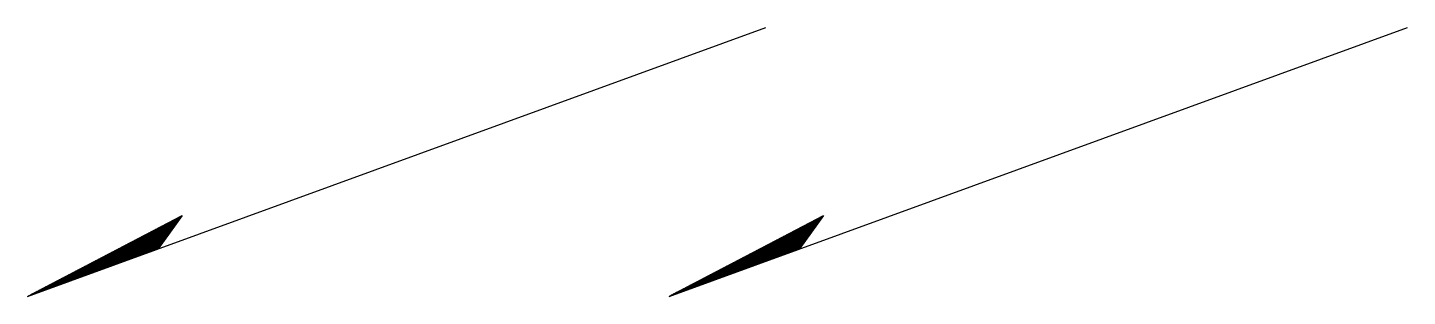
# Model space of a CAD drawing. Header units: metres. Extents: x 14 to 1770, y 15 to 357.
import ezdxf

# ---------------------------------------------------------------- set-up
doc = ezdxf.new("R2010")
doc.units = ezdxf.units.M

msp = doc.modelspace()

# ---------------------------------------------------------------- hatches: boundary and pattern name
h = msp.add_hatch()
h.set_pattern_fill('SOLID')
h.paths.add_polyline_path([(13.93, 15.36), (179.94, 75.78), (210.62, 118.14)])
h = msp.add_hatch()
h.set_pattern_fill('SOLID')
h.paths.add_polyline_path([(830.3, 15.36), (996.3, 75.78), (1026.98, 118.14)])

# ---------------------------------------------------------------- linework, layer by layer
for p, q in [((13.93, 15.36), (953.62, 357.38)), ((830.3, 15.36), (1769.99, 357.38)), ((13.93, 15.36), (210.62, 118.14)), ((210.62, 118.14), (179.94, 75.78)), ((830.3, 15.36), (1026.98, 118.14)), ((1026.98, 118.14), (996.3, 75.78))]:
    msp.add_line(p, q)

doc.saveas('drawing.dxf')
